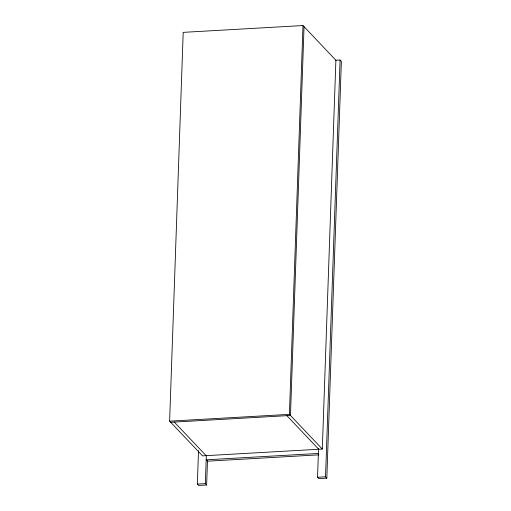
<?xml version="1.0" encoding="UTF-8"?>
<svg xmlns="http://www.w3.org/2000/svg" width="511" height="511" viewBox="0 0 511 511"><rect width="100%" height="100%" fill="white"/><g stroke="black" fill="none" stroke-linecap="round" stroke-linejoin="round"><path stroke-width="0.77" d="M169.626 421.16L183.2 32.359L302.991 25.55L335.893 60.253L322.313 449.054L202.522 455.863L169.626 421.16L289.411 414.357L322.313 449.054M207.498 460.29L206.636 484.996L198.645 485.45L197.355 484.089L198.524 450.619M206.636 484.996L205.339 483.636L206.316 455.742M289.411 414.357L302.991 25.55M304.045 26.668L290.472 415.469L170.68 422.278M335.727 60.26L340.083 60.017L341.374 61.377L326.823 478.168L318.838 478.622L317.542 477.255L318.545 448.569M326.823 478.168L325.533 476.801L340.083 60.017M318.372 453.442L206.176 459.817L207.466 461.178L318.87 454.847M197.355 484.089L205.339 483.636M317.542 477.255L325.533 476.801M286.875 415.673L318.723 449.258M174.277 422.073L206.118 455.659"/></g></svg>
